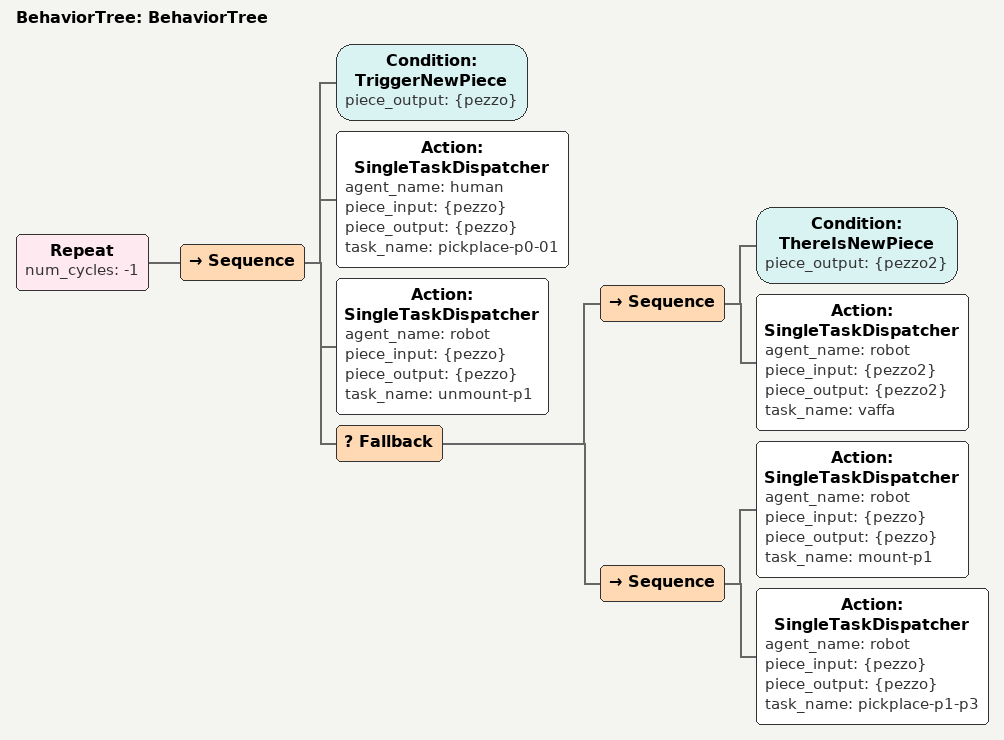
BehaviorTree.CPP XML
<?xml version="1.0"?>
<root main_tree_to_execute="BehaviorTree">
    <BehaviorTree ID="BehaviorTree">
        <Repeat num_cycles="-1">
            <Sequence>
                <Condition ID="TriggerNewPiece" piece_output="{pezzo}"/>
                <Action ID="SingleTaskDispatcher" agent_name="human" piece_input="{pezzo}" piece_output="{pezzo}" task_name="pickplace-p0-01"/>
                <Action ID="SingleTaskDispatcher" agent_name="robot" piece_input="{pezzo}" piece_output="{pezzo}" task_name="unmount-p1"/>
                <Fallback>
                    <Sequence>
                        <Condition ID="ThereIsNewPiece" piece_output="{pezzo2}"/>
                        <Action ID="SingleTaskDispatcher" agent_name="robot" piece_input="{pezzo2}" piece_output="{pezzo2}" task_name="vaffa"/>
                    </Sequence>
                    <Sequence>
                        <Action ID="SingleTaskDispatcher" agent_name="robot" piece_input="{pezzo}" piece_output="{pezzo}" task_name="mount-p1"/>
                        <Action ID="SingleTaskDispatcher" agent_name="robot" piece_input="{pezzo}" piece_output="{pezzo}" task_name="pickplace-p1-p3"/>
                    </Sequence>
                </Fallback>
            </Sequence>
        </Repeat>
    </BehaviorTree>
</root>
